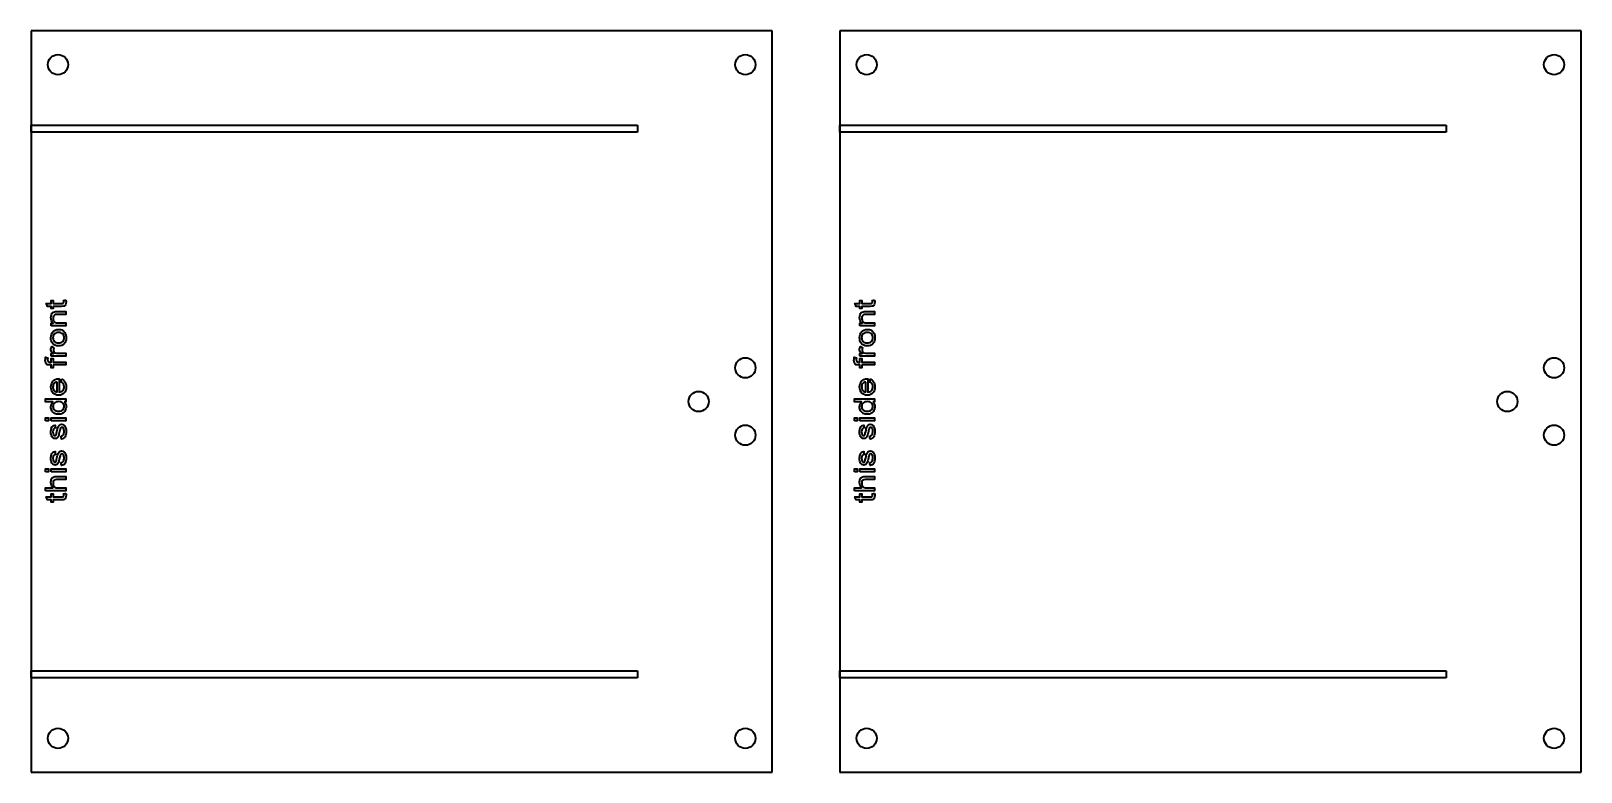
# Model space of a CAD drawing. Header units: millimetres. Extents: x -4 to 226, y -5 to 465.
# Drawn here: x -4.3 to 225.7, y 116.1 to 226.1 of the extents above; entities that cross this region are included whole.
import ezdxf

# ---------------------------------------------------------------- set-up
doc = ezdxf.new("R2010")
doc.units = ezdxf.units.MM
doc.layers.add('1', color=7, linetype='Continuous', true_color=0xffffff)
doc.layers.add('151', color=7, linetype='Continuous', true_color=0xffffff)

msp = doc.modelspace()

# ---------------------------------------------------------------- linework, layer by layer
at = {"layer": '1', "color": 163, "linetype": 'Continuous', "lineweight": 35}
for p, q in [((-4.29, 226.15), (-4.29, 116.15)), ((105.71, 226.15), (-4.29, 226.15)), ((105.71, 116.15), (105.71, 226.15)), ((115.71, 226.15), (115.71, 116.15)), ((225.71, 226.15), (115.71, 226.15)), ((225.71, 116.15), (225.71, 226.15)), ((-4.29, 211.15), (-4.29, 212.15)), ((-4.29, 212.15), (85.71, 212.15)), ((85.71, 212.15), (85.71, 211.15)), ((115.71, 211.15), (115.71, 212.15)), ((115.71, 212.15), (205.71, 212.15)), ((205.71, 212.15), (205.71, 211.15)), ((85.71, 211.15), (-4.29, 211.15)), ((205.71, 211.15), (115.71, 211.15)), ((-4.29, 130.15), (-4.29, 131.15)), ((-4.29, 131.15), (85.71, 131.15)), ((85.71, 131.15), (85.71, 130.15)), ((115.71, 130.15), (115.71, 131.15)), ((115.71, 131.15), (205.71, 131.15)), ((205.71, 131.15), (205.71, 130.15)), ((85.71, 130.15), (-4.29, 130.15)), ((205.71, 130.15), (115.71, 130.15)), ((-4.29, 116.15), (105.71, 116.15)), ((115.71, 116.15), (225.71, 116.15))]:
    msp.add_line(p, q, dxfattribs=at)
for centre in [(-0.29, 221.15), (101.71, 221.15), (119.71, 221.15), (221.71, 221.15), (101.71, 176.15), (221.71, 176.15), (94.78, 171.15), (214.78, 171.15), (101.71, 166.15), (221.71, 166.15), (-0.29, 121.15), (101.71, 121.15), (119.71, 121.15), (221.71, 121.15)]:
    msp.add_circle(centre, 1.5, dxfattribs=at)
for points, knots in [([(0.88, 186.22), (0.77, 186.2), (0.66, 186.18), (0.55, 186.16), (0.56, 186.08), (0.57, 186.01), (0.57, 185.9), (0.56, 185.85), (0.54, 185.81), (0.52, 185.78), (0.5, 185.75), (0.47, 185.74), (0.44, 185.72), (0.37, 185.71), (-0.16, 185.71), (-0.58, 185.71), (-1.01, 185.71), (-1.01, 185.86), (-1.01, 186.01), (-1.01, 186.16), (-1.1, 186.16), (-1.2, 186.16), (-1.29, 186.16), (-1.29, 186.01), (-1.29, 185.86), (-1.29, 185.71), (-1.55, 185.71), (-1.8, 185.71), (-2.05, 185.71), (-1.98, 185.56), (-1.9, 185.42), (-1.83, 185.27), (-1.65, 185.27), (-1.47, 185.27), (-1.29, 185.27), (-1.29, 185.16), (-1.29, 185.05), (-1.29, 184.94), (-1.2, 184.94), (-1.1, 184.94), (-1.01, 184.94), (-1.01, 185.05), (-1.01, 185.16), (-1.01, 185.27), (-0.59, 185.27), (-0.17, 185.27), (0.47, 185.27), (0.61, 185.29), (0.75, 185.36), (0.8, 185.42), (0.89, 185.6), (0.91, 185.73), (0.91, 185.99), (0.9, 186.1), (0.88, 186.22)], [0, 0, 0, 0, 0.03632, 0.03632, 0.03632, 0.057771, 0.057771, 0.086505, 0.086505, 0.086505, 0.100021, 0.100021, 0.100021, 0.12599, 0.12599, 0.230626, 0.230626, 0.230626, 0.276172, 0.276172, 0.276172, 0.305342, 0.305342, 0.305342, 0.350887, 0.350887, 0.350887, 0.428165, 0.428165, 0.428165, 0.47854, 0.47854, 0.47854, 0.533325, 0.533325, 0.533325, 0.566553, 0.566553, 0.566553, 0.595722, 0.595722, 0.595722, 0.628949, 0.628949, 0.628949, 0.756171, 0.756171, 0.823648, 0.823648, 0.891018, 0.891018, 0.958502, 0.958502, 1, 1, 1, 1]), ([(-1.29, 182.37), (-0.57, 182.37), (0.16, 182.37), (0.88, 182.37), (0.88, 182.52), (0.88, 182.67), (0.88, 182.82), (0.49, 182.82), (0.09, 182.82), (-0.58, 182.82), (-0.77, 182.88), (-0.97, 183.16), (-1.02, 183.32), (-1.02, 183.63), (-1, 183.74), (-0.91, 183.91), (-0.85, 183.97), (-0.7, 184.04), (-0.59, 184.06), (0, 184.06), (0.44, 184.06), (0.88, 184.06), (0.88, 184.21), (0.88, 184.36), (0.88, 184.51), (0.44, 184.51), (-0.01, 184.51), (-0.63, 184.51), (-0.74, 184.5), (-0.81, 184.48), (-0.92, 184.45), (-1.01, 184.41), (-1.16, 184.28), (-1.22, 184.18), (-1.32, 183.91), (-1.34, 183.77), (-1.34, 183.24), (-1.22, 182.96), (-0.98, 182.77), (-1.09, 182.77), (-1.19, 182.77), (-1.29, 182.77), (-1.29, 182.64), (-1.29, 182.5), (-1.29, 182.37)], [0, 0, 0, 0, 0.153472, 0.153472, 0.153472, 0.184913, 0.184913, 0.184913, 0.268721, 0.268721, 0.327736, 0.327736, 0.386804, 0.386804, 0.423775, 0.423775, 0.460967, 0.460967, 0.498228, 0.498228, 0.607659, 0.607659, 0.607659, 0.645233, 0.645233, 0.645233, 0.758018, 0.758018, 0.801151, 0.801151, 0.801151, 0.827581, 0.827581, 0.854011, 0.854011, 0.880441, 0.880441, 0.941363, 0.941363, 0.941363, 0.966887, 0.966887, 0.966887, 1, 1, 1, 1]), ([(120.88, 186.22), (120.77, 186.2), (120.66, 186.18), (120.55, 186.16), (120.56, 186.08), (120.57, 186.01), (120.57, 185.9), (120.56, 185.85), (120.54, 185.81), (120.52, 185.78), (120.5, 185.75), (120.47, 185.74), (120.44, 185.72), (120.37, 185.71), (119.84, 185.71), (119.42, 185.71), (118.99, 185.71), (118.99, 185.86), (118.99, 186.01), (118.99, 186.16), (118.9, 186.16), (118.8, 186.16), (118.71, 186.16), (118.71, 186.01), (118.71, 185.86), (118.71, 185.71), (118.45, 185.71), (118.2, 185.71), (117.95, 185.71), (118.02, 185.56), (118.1, 185.42), (118.17, 185.27), (118.35, 185.27), (118.53, 185.27), (118.71, 185.27), (118.71, 185.16), (118.71, 185.05), (118.71, 184.94), (118.8, 184.94), (118.9, 184.94), (118.99, 184.94), (118.99, 185.05), (118.99, 185.16), (118.99, 185.27), (119.41, 185.27), (119.83, 185.27), (120.47, 185.27), (120.61, 185.29), (120.75, 185.36), (120.8, 185.42), (120.89, 185.6), (120.91, 185.73), (120.91, 185.99), (120.9, 186.1), (120.88, 186.22)], [0, 0, 0, 0, 0.03632, 0.03632, 0.03632, 0.057771, 0.057771, 0.086505, 0.086505, 0.086505, 0.100021, 0.100021, 0.100021, 0.12599, 0.12599, 0.230626, 0.230626, 0.230626, 0.276172, 0.276172, 0.276172, 0.305342, 0.305342, 0.305342, 0.350887, 0.350887, 0.350887, 0.428165, 0.428165, 0.428165, 0.47854, 0.47854, 0.47854, 0.533325, 0.533325, 0.533325, 0.566553, 0.566553, 0.566553, 0.595722, 0.595722, 0.595722, 0.628949, 0.628949, 0.628949, 0.756171, 0.756171, 0.823648, 0.823648, 0.891018, 0.891018, 0.958502, 0.958502, 1, 1, 1, 1]), ([(118.71, 182.37), (119.43, 182.37), (120.16, 182.37), (120.88, 182.37), (120.88, 182.52), (120.88, 182.67), (120.88, 182.82), (120.49, 182.82), (120.09, 182.82), (119.42, 182.82), (119.23, 182.88), (119.03, 183.16), (118.98, 183.32), (118.98, 183.63), (119, 183.74), (119.09, 183.91), (119.15, 183.97), (119.3, 184.04), (119.41, 184.06), (120, 184.06), (120.44, 184.06), (120.88, 184.06), (120.88, 184.21), (120.88, 184.36), (120.88, 184.51), (120.44, 184.51), (119.99, 184.51), (119.37, 184.51), (119.26, 184.5), (119.19, 184.48), (119.08, 184.45), (118.99, 184.41), (118.84, 184.28), (118.78, 184.18), (118.68, 183.91), (118.66, 183.77), (118.66, 183.24), (118.78, 182.96), (119.02, 182.77), (118.91, 182.77), (118.81, 182.77), (118.71, 182.77), (118.71, 182.64), (118.71, 182.5), (118.71, 182.37)], [0, 0, 0, 0, 0.153472, 0.153472, 0.153472, 0.184913, 0.184913, 0.184913, 0.268721, 0.268721, 0.327736, 0.327736, 0.386804, 0.386804, 0.423775, 0.423775, 0.460967, 0.460967, 0.498228, 0.498228, 0.607659, 0.607659, 0.607659, 0.645233, 0.645233, 0.645233, 0.758018, 0.758018, 0.801151, 0.801151, 0.801151, 0.827581, 0.827581, 0.854011, 0.854011, 0.880441, 0.880441, 0.941363, 0.941363, 0.941363, 0.966887, 0.966887, 0.966887, 1, 1, 1, 1]), ([(-1.1, 179.79), (-0.91, 179.52), (-0.61, 179.39), (0.16, 179.39), (0.44, 179.5), (0.83, 179.95), (0.93, 180.25), (0.93, 180.85), (0.89, 181.06), (0.71, 181.45), (0.58, 181.6), (0.26, 181.8), (0.04, 181.85), (-0.58, 181.85), (-0.85, 181.73), (-1.24, 181.28), (-1.34, 180.98), (-1.34, 180.29), (-1.26, 180.02), (-1.1, 179.79)], [0, 0, 0, 0, 0.152528, 0.152528, 0.291533, 0.291533, 0.430655, 0.430655, 0.517321, 0.517321, 0.603922, 0.603922, 0.69041, 0.69041, 0.797185, 0.797185, 0.903872, 0.903872, 1, 1, 1, 1]), ([(118.9, 179.79), (119.09, 179.52), (119.39, 179.39), (120.16, 179.39), (120.44, 179.5), (120.83, 179.95), (120.93, 180.25), (120.93, 180.85), (120.89, 181.06), (120.71, 181.45), (120.58, 181.6), (120.26, 181.8), (120.04, 181.85), (119.42, 181.85), (119.15, 181.73), (118.76, 181.28), (118.66, 180.98), (118.66, 180.29), (118.74, 180.02), (118.9, 179.79)], [0, 0, 0, 0, 0.152528, 0.152528, 0.291533, 0.291533, 0.430655, 0.430655, 0.517321, 0.517321, 0.603922, 0.603922, 0.69041, 0.69041, 0.797185, 0.797185, 0.903872, 0.903872, 1, 1, 1, 1]), ([(0.42, 180.07), (0.28, 179.92), (0.07, 179.84), (-0.48, 179.84), (-0.69, 179.92), (-0.97, 180.21), (-1.04, 180.4), (-1.04, 180.84), (-0.97, 181.02), (-0.69, 181.32), (-0.49, 181.39), (0.07, 181.39), (0.28, 181.32), (0.56, 181.02), (0.63, 180.84), (0.63, 180.4), (0.56, 180.21), (0.42, 180.07)], [0, 0, 0, 0, 0.123025, 0.123025, 0.24605, 0.24605, 0.369282, 0.369282, 0.490717, 0.490717, 0.612355, 0.612355, 0.741464, 0.741464, 0.870191, 0.870191, 1, 1, 1, 1]), ([(120.42, 180.07), (120.28, 179.92), (120.07, 179.84), (119.52, 179.84), (119.31, 179.92), (119.03, 180.21), (118.96, 180.4), (118.96, 180.84), (119.03, 181.02), (119.31, 181.32), (119.51, 181.39), (120.07, 181.39), (120.28, 181.32), (120.56, 181.02), (120.63, 180.84), (120.63, 180.4), (120.56, 180.21), (120.42, 180.07)], [0, 0, 0, 0, 0.123025, 0.123025, 0.24605, 0.24605, 0.369282, 0.369282, 0.490717, 0.490717, 0.612355, 0.612355, 0.741464, 0.741464, 0.870191, 0.870191, 1, 1, 1, 1]), ([(-1.01, 176.57), (-0.38, 176.57), (0.25, 176.57), (0.88, 176.57), (0.88, 176.71), (0.88, 176.86), (0.88, 177.01), (0.25, 177.01), (-0.38, 177.01), (-1.01, 177.01), (-1.01, 177.18), (-1.01, 177.35), (-1.01, 177.52), (-1.1, 177.52), (-1.2, 177.52), (-1.29, 177.52), (-1.29, 177.35), (-1.29, 177.18), (-1.29, 177.01), (-1.36, 177.01), (-1.43, 177.01), (-1.62, 177.01), (-1.71, 177.04), (-1.81, 177.15), (-1.83, 177.24), (-1.83, 177.46), (-1.83, 177.55), (-1.81, 177.64), (-1.92, 177.66), (-2.03, 177.69), (-2.13, 177.71), (-2.16, 177.56), (-2.17, 177.42), (-2.17, 177.1), (-2.14, 176.95), (-2.02, 176.73), (-1.94, 176.66), (-1.78, 176.58), (-1.67, 176.57), (-1.45, 176.57), (-1.37, 176.57), (-1.29, 176.57), (-1.29, 176.43), (-1.29, 176.3), (-1.29, 176.17), (-1.2, 176.17), (-1.1, 176.17), (-1.01, 176.17), (-1.01, 176.3), (-1.01, 176.43), (-1.01, 176.57)], [0, 0, 0, 0, 0.174879, 0.174879, 0.174879, 0.215932, 0.215932, 0.215932, 0.390811, 0.390811, 0.390811, 0.43827, 0.43827, 0.43827, 0.464838, 0.464838, 0.464838, 0.512297, 0.512297, 0.512297, 0.530898, 0.530898, 0.567282, 0.567282, 0.603965, 0.603965, 0.626404, 0.626404, 0.626404, 0.657625, 0.657625, 0.657625, 0.697373, 0.697373, 0.758829, 0.758829, 0.820285, 0.820285, 0.865905, 0.865905, 0.890036, 0.890036, 0.890036, 0.930334, 0.930334, 0.930334, 0.959703, 0.959703, 0.959703, 1, 1, 1, 1]), ([(-1.29, 177.86), (-0.57, 177.86), (0.16, 177.86), (0.88, 177.86), (0.88, 178.01), (0.88, 178.16), (0.88, 178.31), (0.5, 178.31), (0.12, 178.31), (-0.41, 178.31), (-0.56, 178.33), (-0.69, 178.38), (-0.77, 178.41), (-0.84, 178.47), (-0.94, 178.62), (-0.96, 178.71), (-0.96, 178.92), (-0.93, 179.03), (-0.88, 179.14), (-0.99, 179.19), (-1.11, 179.24), (-1.22, 179.29), (-1.3, 179.13), (-1.34, 178.98), (-1.34, 178.73), (-1.32, 178.63), (-1.22, 178.46), (-1.12, 178.36), (-0.96, 178.26), (-1.07, 178.26), (-1.18, 178.26), (-1.29, 178.26), (-1.29, 178.13), (-1.29, 178), (-1.29, 177.86)], [0, 0, 0, 0, 0.298281, 0.298281, 0.298281, 0.359388, 0.359388, 0.359388, 0.515532, 0.515532, 0.579675, 0.579675, 0.579675, 0.61644, 0.61644, 0.653123, 0.653123, 0.694173, 0.694173, 0.694173, 0.74543, 0.74543, 0.74543, 0.810716, 0.810716, 0.855852, 0.855852, 0.900989, 0.900989, 0.900989, 0.945675, 0.945675, 0.945675, 1, 1, 1, 1]), ([(118.99, 176.57), (119.62, 176.57), (120.25, 176.57), (120.88, 176.57), (120.88, 176.71), (120.88, 176.86), (120.88, 177.01), (120.25, 177.01), (119.62, 177.01), (118.99, 177.01), (118.99, 177.18), (118.99, 177.35), (118.99, 177.52), (118.9, 177.52), (118.8, 177.52), (118.71, 177.52), (118.71, 177.35), (118.71, 177.18), (118.71, 177.01), (118.64, 177.01), (118.57, 177.01), (118.38, 177.01), (118.29, 177.04), (118.19, 177.15), (118.17, 177.24), (118.17, 177.46), (118.17, 177.55), (118.19, 177.64), (118.08, 177.66), (117.97, 177.69), (117.87, 177.71), (117.84, 177.56), (117.83, 177.42), (117.83, 177.1), (117.86, 176.95), (117.98, 176.73), (118.06, 176.66), (118.22, 176.58), (118.33, 176.57), (118.55, 176.57), (118.63, 176.57), (118.71, 176.57), (118.71, 176.43), (118.71, 176.3), (118.71, 176.17), (118.8, 176.17), (118.9, 176.17), (118.99, 176.17), (118.99, 176.3), (118.99, 176.43), (118.99, 176.57)], [0, 0, 0, 0, 0.174879, 0.174879, 0.174879, 0.215932, 0.215932, 0.215932, 0.390811, 0.390811, 0.390811, 0.43827, 0.43827, 0.43827, 0.464838, 0.464838, 0.464838, 0.512297, 0.512297, 0.512297, 0.530898, 0.530898, 0.567282, 0.567282, 0.603965, 0.603965, 0.626404, 0.626404, 0.626404, 0.657625, 0.657625, 0.657625, 0.697373, 0.697373, 0.758829, 0.758829, 0.820285, 0.820285, 0.865905, 0.865905, 0.890036, 0.890036, 0.890036, 0.930334, 0.930334, 0.930334, 0.959703, 0.959703, 0.959703, 1, 1, 1, 1]), ([(118.71, 177.86), (119.43, 177.86), (120.16, 177.86), (120.88, 177.86), (120.88, 178.01), (120.88, 178.16), (120.88, 178.31), (120.5, 178.31), (120.12, 178.31), (119.59, 178.31), (119.44, 178.33), (119.31, 178.38), (119.23, 178.41), (119.16, 178.47), (119.06, 178.62), (119.04, 178.71), (119.04, 178.92), (119.07, 179.03), (119.12, 179.14), (119.01, 179.19), (118.89, 179.24), (118.78, 179.29), (118.7, 179.13), (118.66, 178.98), (118.66, 178.73), (118.68, 178.63), (118.78, 178.46), (118.88, 178.36), (119.04, 178.26), (118.93, 178.26), (118.82, 178.26), (118.71, 178.26), (118.71, 178.13), (118.71, 178), (118.71, 177.86)], [0, 0, 0, 0, 0.298281, 0.298281, 0.298281, 0.359388, 0.359388, 0.359388, 0.515532, 0.515532, 0.579675, 0.579675, 0.579675, 0.61644, 0.61644, 0.653123, 0.653123, 0.694173, 0.694173, 0.694173, 0.74543, 0.74543, 0.74543, 0.810716, 0.810716, 0.855852, 0.855852, 0.900989, 0.900989, 0.900989, 0.945675, 0.945675, 0.945675, 1, 1, 1, 1]), ([(0.23, 174.49), (0.21, 174.34), (0.2, 174.19), (0.18, 174.03), (0.34, 173.97), (0.45, 173.87), (0.59, 173.64), (0.63, 173.5), (0.63, 173.12), (0.56, 172.94), (0.31, 172.64), (0.13, 172.56), (-0.11, 172.55), (-0.11, 173.2), (-0.11, 173.85), (-0.11, 174.5), (-0.15, 174.51), (-0.19, 174.51), (-0.57, 174.51), (-0.85, 174.4), (-1.24, 173.95), (-1.34, 173.66), (-1.34, 172.95), (-1.24, 172.65), (-0.84, 172.2), (-0.55, 172.09), (0.17, 172.09), (0.44, 172.2), (0.83, 172.65), (0.93, 172.95), (0.93, 173.64), (0.87, 173.89), (0.62, 174.29), (0.45, 174.42), (0.23, 174.49)], [0, 0, 0, 0, 0.027512, 0.027512, 0.027512, 0.053882, 0.053882, 0.080215, 0.080215, 0.115599, 0.115599, 0.150965, 0.150965, 0.150965, 0.266706, 0.266706, 0.266706, 0.272512, 0.272512, 0.367755, 0.367755, 0.462916, 0.462916, 0.56109, 0.56109, 0.659346, 0.659346, 0.754303, 0.754303, 0.84926, 0.84926, 0.92463, 0.92463, 1, 1, 1, 1]), ([(-0.41, 174.04), (-0.41, 173.55), (-0.41, 173.06), (-0.41, 172.57), (-0.6, 172.59), (-0.76, 172.66), (-0.98, 172.94), (-1.04, 173.11), (-1.04, 173.54), (-0.97, 173.73), (-0.83, 173.87), (-0.73, 173.96), (-0.6, 174.02), (-0.41, 174.04)], [0, 0, 0, 0, 0.413869, 0.413869, 0.413869, 0.561994, 0.561994, 0.710416, 0.710416, 0.87432, 0.87432, 0.87432, 1, 1, 1, 1]), ([(120.23, 174.49), (120.21, 174.34), (120.2, 174.19), (120.18, 174.03), (120.34, 173.97), (120.45, 173.87), (120.59, 173.64), (120.63, 173.5), (120.63, 173.12), (120.56, 172.94), (120.31, 172.64), (120.13, 172.56), (119.89, 172.55), (119.89, 173.2), (119.89, 173.85), (119.89, 174.5), (119.85, 174.51), (119.81, 174.51), (119.43, 174.51), (119.15, 174.4), (118.76, 173.95), (118.66, 173.66), (118.66, 172.95), (118.76, 172.65), (119.16, 172.2), (119.45, 172.09), (120.17, 172.09), (120.44, 172.2), (120.83, 172.65), (120.93, 172.95), (120.93, 173.64), (120.87, 173.89), (120.62, 174.29), (120.45, 174.42), (120.23, 174.49)], [0, 0, 0, 0, 0.027512, 0.027512, 0.027512, 0.053882, 0.053882, 0.080215, 0.080215, 0.115599, 0.115599, 0.150965, 0.150965, 0.150965, 0.266706, 0.266706, 0.266706, 0.272512, 0.272512, 0.367755, 0.367755, 0.462916, 0.462916, 0.56109, 0.56109, 0.659346, 0.659346, 0.754303, 0.754303, 0.84926, 0.84926, 0.92463, 0.92463, 1, 1, 1, 1]), ([(119.59, 174.04), (119.59, 173.55), (119.59, 173.06), (119.59, 172.57), (119.4, 172.59), (119.24, 172.66), (119.02, 172.94), (118.96, 173.11), (118.96, 173.54), (119.03, 173.73), (119.17, 173.87), (119.27, 173.96), (119.4, 174.02), (119.59, 174.04)], [0, 0, 0, 0, 0.413869, 0.413869, 0.413869, 0.561994, 0.561994, 0.710416, 0.710416, 0.87432, 0.87432, 0.87432, 1, 1, 1, 1]), ([(0.61, 171.12), (0.7, 171.12), (0.79, 171.12), (0.88, 171.12), (0.88, 171.26), (0.88, 171.4), (0.88, 171.53), (-0.12, 171.53), (-1.12, 171.53), (-2.12, 171.53), (-2.12, 171.39), (-2.12, 171.24), (-2.12, 171.09), (-1.76, 171.09), (-1.4, 171.09), (-1.04, 171.09), (-1.13, 171.01), (-1.2, 170.91), (-1.31, 170.67), (-1.34, 170.52), (-1.34, 170.15), (-1.29, 169.96), (-1.11, 169.61), (-0.97, 169.48), (-0.62, 169.3), (-0.42, 169.26), (0.02, 169.26), (0.22, 169.3), (0.56, 169.5), (0.69, 169.63), (0.88, 169.98), (0.93, 170.18), (0.93, 170.71), (0.82, 170.95), (0.61, 171.12)], [0, 0, 0, 0, 0.0278, 0.0278, 0.0278, 0.069672, 0.069672, 0.069672, 0.373681, 0.373681, 0.373681, 0.418561, 0.418561, 0.418561, 0.52766, 0.52766, 0.52766, 0.565577, 0.565577, 0.603494, 0.603494, 0.65531, 0.65531, 0.707127, 0.707127, 0.758798, 0.758798, 0.811842, 0.811842, 0.864886, 0.864886, 0.918038, 0.918038, 1, 1, 1, 1]), ([(0.42, 169.93), (0.28, 169.78), (0.08, 169.71), (-0.49, 169.71), (-0.7, 169.78), (-0.97, 170.05), (-1.04, 170.21), (-1.04, 170.61), (-0.97, 170.78), (-0.69, 171.06), (-0.47, 171.13), (0.1, 171.13), (0.3, 171.06), (0.56, 170.79), (0.63, 170.62), (0.63, 170.24), (0.56, 170.07), (0.42, 169.93)], [0, 0, 0, 0, 0.124289, 0.124289, 0.252686, 0.252686, 0.381121, 0.381121, 0.512564, 0.512564, 0.643606, 0.643606, 0.762642, 0.762642, 0.881889, 0.881889, 1, 1, 1, 1]), ([(120.61, 171.12), (120.7, 171.12), (120.79, 171.12), (120.88, 171.12), (120.88, 171.26), (120.88, 171.4), (120.88, 171.53), (119.88, 171.53), (118.88, 171.53), (117.88, 171.53), (117.88, 171.39), (117.88, 171.24), (117.88, 171.09), (118.24, 171.09), (118.6, 171.09), (118.96, 171.09), (118.87, 171.01), (118.8, 170.91), (118.69, 170.67), (118.66, 170.52), (118.66, 170.15), (118.71, 169.96), (118.89, 169.61), (119.03, 169.48), (119.38, 169.3), (119.58, 169.26), (120.02, 169.26), (120.22, 169.3), (120.56, 169.5), (120.69, 169.63), (120.88, 169.98), (120.93, 170.18), (120.93, 170.71), (120.82, 170.95), (120.61, 171.12)], [0, 0, 0, 0, 0.0278, 0.0278, 0.0278, 0.069672, 0.069672, 0.069672, 0.373681, 0.373681, 0.373681, 0.418561, 0.418561, 0.418561, 0.52766, 0.52766, 0.52766, 0.565577, 0.565577, 0.603494, 0.603494, 0.65531, 0.65531, 0.707127, 0.707127, 0.758798, 0.758798, 0.811842, 0.811842, 0.864886, 0.864886, 0.918038, 0.918038, 1, 1, 1, 1]), ([(120.42, 169.93), (120.28, 169.78), (120.08, 169.71), (119.51, 169.71), (119.3, 169.78), (119.03, 170.05), (118.96, 170.21), (118.96, 170.61), (119.03, 170.78), (119.31, 171.06), (119.53, 171.13), (120.1, 171.13), (120.3, 171.06), (120.56, 170.79), (120.63, 170.62), (120.63, 170.24), (120.56, 170.07), (120.42, 169.93)], [0, 0, 0, 0, 0.124289, 0.124289, 0.252686, 0.252686, 0.381121, 0.381121, 0.512564, 0.512564, 0.643606, 0.643606, 0.762642, 0.762642, 0.881889, 0.881889, 1, 1, 1, 1]), ([(-2.12, 168.29), (-1.98, 168.29), (-1.84, 168.29), (-1.7, 168.29), (-1.7, 168.44), (-1.7, 168.59), (-1.7, 168.74), (-1.84, 168.74), (-1.98, 168.74), (-2.12, 168.74), (-2.12, 168.59), (-2.12, 168.44), (-2.12, 168.29)], [0, 0, 0, 0, 0.24378, 0.24378, 0.24378, 0.5, 0.5, 0.5, 0.74378, 0.74378, 0.74378, 1, 1, 1, 1]), ([(-1.29, 168.29), (-0.57, 168.29), (0.16, 168.29), (0.88, 168.29), (0.88, 168.44), (0.88, 168.59), (0.88, 168.74), (0.16, 168.74), (-0.57, 168.74), (-1.29, 168.74), (-1.29, 168.59), (-1.29, 168.44), (-1.29, 168.29)], [0, 0, 0, 0, 0.414985, 0.414985, 0.414985, 0.5, 0.5, 0.5, 0.914985, 0.914985, 0.914985, 1, 1, 1, 1]), ([(117.88, 168.29), (118.02, 168.29), (118.16, 168.29), (118.3, 168.29), (118.3, 168.44), (118.3, 168.59), (118.3, 168.74), (118.16, 168.74), (118.02, 168.74), (117.88, 168.74), (117.88, 168.59), (117.88, 168.44), (117.88, 168.29)], [0, 0, 0, 0, 0.24378, 0.24378, 0.24378, 0.5, 0.5, 0.5, 0.74378, 0.74378, 0.74378, 1, 1, 1, 1]), ([(118.71, 168.29), (119.43, 168.29), (120.16, 168.29), (120.88, 168.29), (120.88, 168.44), (120.88, 168.59), (120.88, 168.74), (120.16, 168.74), (119.43, 168.74), (118.71, 168.74), (118.71, 168.59), (118.71, 168.44), (118.71, 168.29)], [0, 0, 0, 0, 0.414985, 0.414985, 0.414985, 0.5, 0.5, 0.5, 0.914985, 0.914985, 0.914985, 1, 1, 1, 1]), ([(0.18, 166.02), (0.19, 165.87), (0.21, 165.73), (0.23, 165.58), (0.46, 165.63), (0.64, 165.74), (0.87, 166.1), (0.93, 166.36), (0.93, 166.91), (0.9, 167.09), (0.78, 167.42), (0.7, 167.55), (0.48, 167.72), (0.37, 167.76), (0.12, 167.76), (0.01, 167.73), (-0.16, 167.58), (-0.22, 167.49), (-0.31, 167.24), (-0.37, 167.02), (-0.48, 166.49), (-0.52, 166.35), (-0.53, 166.31), (-0.56, 166.23), (-0.59, 166.18), (-0.67, 166.1), (-0.71, 166.09), (-0.83, 166.09), (-0.9, 166.13), (-1.01, 166.3), (-1.04, 166.45), (-1.04, 166.83), (-1.01, 166.96), (-0.88, 167.15), (-0.79, 167.21), (-0.68, 167.23), (-0.7, 167.37), (-0.72, 167.52), (-0.73, 167.66), (-0.87, 167.63), (-0.98, 167.58), (-1.15, 167.44), (-1.22, 167.32), (-1.32, 167.01), (-1.34, 166.83), (-1.34, 166.48), (-1.33, 166.36), (-1.27, 166.12), (-1.23, 166.02), (-1.19, 165.95), (-1.14, 165.86), (-1.07, 165.79), (-0.9, 165.68), (-0.81, 165.65), (-0.61, 165.65), (-0.51, 165.69), (-0.34, 165.82), (-0.27, 165.91), (-0.17, 166.17), (-0.11, 166.39), (0.01, 166.96), (0.05, 167.11), (0.09, 167.17), (0.13, 167.26), (0.2, 167.3), (0.37, 167.3), (0.46, 167.26), (0.59, 167.06), (0.63, 166.91), (0.63, 166.5), (0.59, 166.34), (0.43, 166.11), (0.32, 166.05), (0.18, 166.02)], [0, 0, 0, 0, 0.044998, 0.044998, 0.044998, 0.110028, 0.110028, 0.175121, 0.175121, 0.214478, 0.214478, 0.253835, 0.253835, 0.293274, 0.293274, 0.333576, 0.333576, 0.373985, 0.373985, 0.414568, 0.414568, 0.442584, 0.442584, 0.442584, 0.459926, 0.459926, 0.476896, 0.476896, 0.503719, 0.503719, 0.530442, 0.530442, 0.553044, 0.553044, 0.575681, 0.575681, 0.575681, 0.612471, 0.612471, 0.612471, 0.643882, 0.643882, 0.675292, 0.675292, 0.706703, 0.706703, 0.727526, 0.727526, 0.748334, 0.748334, 0.748334, 0.772679, 0.772679, 0.796963, 0.796963, 0.823655, 0.823655, 0.85028, 0.85028, 0.876877, 0.876877, 0.896635, 0.896635, 0.896635, 0.915632, 0.915632, 0.936819, 0.936819, 0.957976, 0.957976, 0.978942, 0.978942, 1, 1, 1, 1]), ([(120.18, 166.02), (120.19, 165.87), (120.21, 165.73), (120.23, 165.58), (120.46, 165.63), (120.64, 165.74), (120.87, 166.1), (120.93, 166.36), (120.93, 166.91), (120.9, 167.09), (120.78, 167.42), (120.7, 167.55), (120.48, 167.72), (120.37, 167.76), (120.12, 167.76), (120.01, 167.73), (119.84, 167.58), (119.78, 167.49), (119.69, 167.24), (119.63, 167.02), (119.52, 166.49), (119.48, 166.35), (119.47, 166.31), (119.44, 166.23), (119.41, 166.18), (119.33, 166.1), (119.29, 166.09), (119.17, 166.09), (119.1, 166.13), (118.99, 166.3), (118.96, 166.45), (118.96, 166.83), (118.99, 166.96), (119.12, 167.15), (119.21, 167.21), (119.32, 167.23), (119.3, 167.37), (119.28, 167.52), (119.27, 167.66), (119.13, 167.63), (119.02, 167.58), (118.85, 167.44), (118.78, 167.32), (118.68, 167.01), (118.66, 166.83), (118.66, 166.48), (118.67, 166.36), (118.73, 166.12), (118.77, 166.02), (118.81, 165.95), (118.86, 165.86), (118.93, 165.79), (119.1, 165.68), (119.19, 165.65), (119.39, 165.65), (119.49, 165.69), (119.66, 165.82), (119.73, 165.91), (119.83, 166.17), (119.89, 166.39), (120.01, 166.96), (120.05, 167.11), (120.09, 167.17), (120.13, 167.26), (120.2, 167.3), (120.37, 167.3), (120.46, 167.26), (120.59, 167.06), (120.63, 166.91), (120.63, 166.5), (120.59, 166.34), (120.43, 166.11), (120.32, 166.05), (120.18, 166.02)], [0, 0, 0, 0, 0.044998, 0.044998, 0.044998, 0.110028, 0.110028, 0.175121, 0.175121, 0.214478, 0.214478, 0.253835, 0.253835, 0.293274, 0.293274, 0.333576, 0.333576, 0.373985, 0.373985, 0.414568, 0.414568, 0.442584, 0.442584, 0.442584, 0.459926, 0.459926, 0.476896, 0.476896, 0.503719, 0.503719, 0.530442, 0.530442, 0.553044, 0.553044, 0.575681, 0.575681, 0.575681, 0.612471, 0.612471, 0.612471, 0.643882, 0.643882, 0.675292, 0.675292, 0.706703, 0.706703, 0.727526, 0.727526, 0.748334, 0.748334, 0.748334, 0.772679, 0.772679, 0.796963, 0.796963, 0.823655, 0.823655, 0.85028, 0.85028, 0.876877, 0.876877, 0.896635, 0.896635, 0.896635, 0.915632, 0.915632, 0.936819, 0.936819, 0.957976, 0.957976, 0.978942, 0.978942, 1, 1, 1, 1]), ([(0.18, 162.08), (0.19, 161.93), (0.21, 161.79), (0.23, 161.64), (0.46, 161.69), (0.64, 161.8), (0.87, 162.16), (0.93, 162.42), (0.93, 162.97), (0.9, 163.15), (0.78, 163.48), (0.7, 163.61), (0.48, 163.78), (0.37, 163.82), (0.12, 163.82), (0.01, 163.79), (-0.16, 163.64), (-0.22, 163.55), (-0.31, 163.3), (-0.37, 163.08), (-0.48, 162.55), (-0.52, 162.41), (-0.53, 162.37), (-0.56, 162.29), (-0.59, 162.24), (-0.67, 162.16), (-0.71, 162.14), (-0.83, 162.14), (-0.9, 162.19), (-1.01, 162.36), (-1.04, 162.51), (-1.04, 162.89), (-1.01, 163.02), (-0.88, 163.21), (-0.79, 163.27), (-0.68, 163.29), (-0.7, 163.43), (-0.72, 163.58), (-0.73, 163.72), (-0.87, 163.69), (-0.98, 163.64), (-1.15, 163.5), (-1.22, 163.38), (-1.32, 163.07), (-1.34, 162.89), (-1.34, 162.54), (-1.33, 162.42), (-1.27, 162.18), (-1.23, 162.08), (-1.19, 162.01), (-1.14, 161.92), (-1.07, 161.85), (-0.9, 161.74), (-0.81, 161.71), (-0.61, 161.71), (-0.51, 161.75), (-0.34, 161.88), (-0.27, 161.97), (-0.17, 162.22), (-0.11, 162.45), (0.01, 163.02), (0.05, 163.17), (0.09, 163.23), (0.13, 163.32), (0.2, 163.36), (0.37, 163.36), (0.46, 163.31), (0.59, 163.12), (0.63, 162.96), (0.63, 162.56), (0.59, 162.4), (0.43, 162.17), (0.32, 162.11), (0.18, 162.08)], [0, 0, 0, 0, 0.044998, 0.044998, 0.044998, 0.110028, 0.110028, 0.175121, 0.175121, 0.214478, 0.214478, 0.253835, 0.253835, 0.293274, 0.293274, 0.333576, 0.333576, 0.373985, 0.373985, 0.414568, 0.414568, 0.442584, 0.442584, 0.442584, 0.459926, 0.459926, 0.476896, 0.476896, 0.503719, 0.503719, 0.530442, 0.530442, 0.553044, 0.553044, 0.575681, 0.575681, 0.575681, 0.612471, 0.612471, 0.612471, 0.643882, 0.643882, 0.675292, 0.675292, 0.706703, 0.706703, 0.727526, 0.727526, 0.748334, 0.748334, 0.748334, 0.772679, 0.772679, 0.796963, 0.796963, 0.823655, 0.823655, 0.85028, 0.85028, 0.876877, 0.876877, 0.896635, 0.896635, 0.896635, 0.915632, 0.915632, 0.936819, 0.936819, 0.957976, 0.957976, 0.978942, 0.978942, 1, 1, 1, 1]), ([(120.18, 162.08), (120.19, 161.93), (120.21, 161.79), (120.23, 161.64), (120.46, 161.69), (120.64, 161.8), (120.87, 162.16), (120.93, 162.42), (120.93, 162.97), (120.9, 163.15), (120.78, 163.48), (120.7, 163.61), (120.48, 163.78), (120.37, 163.82), (120.12, 163.82), (120.01, 163.79), (119.84, 163.64), (119.78, 163.55), (119.69, 163.3), (119.63, 163.08), (119.52, 162.55), (119.48, 162.41), (119.47, 162.37), (119.44, 162.29), (119.41, 162.24), (119.33, 162.16), (119.29, 162.14), (119.17, 162.14), (119.1, 162.19), (118.99, 162.36), (118.96, 162.51), (118.96, 162.89), (118.99, 163.02), (119.12, 163.21), (119.21, 163.27), (119.32, 163.29), (119.3, 163.43), (119.28, 163.58), (119.27, 163.72), (119.13, 163.69), (119.02, 163.64), (118.85, 163.5), (118.78, 163.38), (118.68, 163.07), (118.66, 162.89), (118.66, 162.54), (118.67, 162.42), (118.73, 162.18), (118.77, 162.08), (118.81, 162.01), (118.86, 161.92), (118.93, 161.85), (119.1, 161.74), (119.19, 161.71), (119.39, 161.71), (119.49, 161.75), (119.66, 161.88), (119.73, 161.97), (119.83, 162.22), (119.89, 162.45), (120.01, 163.02), (120.05, 163.17), (120.09, 163.23), (120.13, 163.32), (120.2, 163.36), (120.37, 163.36), (120.46, 163.31), (120.59, 163.12), (120.63, 162.96), (120.63, 162.56), (120.59, 162.4), (120.43, 162.17), (120.32, 162.11), (120.18, 162.08)], [0, 0, 0, 0, 0.044998, 0.044998, 0.044998, 0.110028, 0.110028, 0.175121, 0.175121, 0.214478, 0.214478, 0.253835, 0.253835, 0.293274, 0.293274, 0.333576, 0.333576, 0.373985, 0.373985, 0.414568, 0.414568, 0.442584, 0.442584, 0.442584, 0.459926, 0.459926, 0.476896, 0.476896, 0.503719, 0.503719, 0.530442, 0.530442, 0.553044, 0.553044, 0.575681, 0.575681, 0.575681, 0.612471, 0.612471, 0.612471, 0.643882, 0.643882, 0.675292, 0.675292, 0.706703, 0.706703, 0.727526, 0.727526, 0.748334, 0.748334, 0.748334, 0.772679, 0.772679, 0.796963, 0.796963, 0.823655, 0.823655, 0.85028, 0.85028, 0.876877, 0.876877, 0.896635, 0.896635, 0.896635, 0.915632, 0.915632, 0.936819, 0.936819, 0.957976, 0.957976, 0.978942, 0.978942, 1, 1, 1, 1]), ([(-2.12, 160.69), (-1.98, 160.69), (-1.84, 160.69), (-1.7, 160.69), (-1.7, 160.84), (-1.7, 160.99), (-1.7, 161.14), (-1.84, 161.14), (-1.98, 161.14), (-2.12, 161.14), (-2.12, 160.99), (-2.12, 160.84), (-2.12, 160.69)], [0, 0, 0, 0, 0.24378, 0.24378, 0.24378, 0.5, 0.5, 0.5, 0.74378, 0.74378, 0.74378, 1, 1, 1, 1]), ([(-1.29, 160.69), (-0.57, 160.69), (0.16, 160.69), (0.88, 160.69), (0.88, 160.84), (0.88, 160.99), (0.88, 161.14), (0.16, 161.14), (-0.57, 161.14), (-1.29, 161.14), (-1.29, 160.99), (-1.29, 160.84), (-1.29, 160.69)], [0, 0, 0, 0, 0.414985, 0.414985, 0.414985, 0.5, 0.5, 0.5, 0.914985, 0.914985, 0.914985, 1, 1, 1, 1]), ([(117.88, 160.69), (118.02, 160.69), (118.16, 160.69), (118.3, 160.69), (118.3, 160.84), (118.3, 160.99), (118.3, 161.14), (118.16, 161.14), (118.02, 161.14), (117.88, 161.14), (117.88, 160.99), (117.88, 160.84), (117.88, 160.69)], [0, 0, 0, 0, 0.24378, 0.24378, 0.24378, 0.5, 0.5, 0.5, 0.74378, 0.74378, 0.74378, 1, 1, 1, 1]), ([(118.71, 160.69), (119.43, 160.69), (120.16, 160.69), (120.88, 160.69), (120.88, 160.84), (120.88, 160.99), (120.88, 161.14), (120.16, 161.14), (119.43, 161.14), (118.71, 161.14), (118.71, 160.99), (118.71, 160.84), (118.71, 160.69)], [0, 0, 0, 0, 0.414985, 0.414985, 0.414985, 0.5, 0.5, 0.5, 0.914985, 0.914985, 0.914985, 1, 1, 1, 1]), ([(-2.12, 157.88), (-1.12, 157.88), (-0.12, 157.88), (0.88, 157.88), (0.88, 158.02), (0.88, 158.17), (0.88, 158.32), (0.48, 158.32), (0.09, 158.32), (-0.48, 158.32), (-0.61, 158.35), (-0.81, 158.44), (-0.88, 158.53), (-1, 158.76), (-1.02, 158.88), (-1.02, 159.19), (-0.98, 159.33), (-0.81, 159.52), (-0.68, 159.57), (-0.04, 159.57), (0.42, 159.57), (0.88, 159.57), (0.88, 159.72), (0.88, 159.87), (0.88, 160.02), (0.42, 160.02), (-0.04, 160.02), (-0.71, 160.02), (-0.87, 159.98), (-1.1, 159.86), (-1.18, 159.76), (-1.31, 159.47), (-1.34, 159.3), (-1.34, 158.79), (-1.24, 158.53), (-1.04, 158.32), (-1.4, 158.32), (-1.76, 158.32), (-2.12, 158.32), (-2.12, 158.17), (-2.12, 158.02), (-2.12, 157.88)], [0, 0, 0, 0, 0.181316, 0.181316, 0.181316, 0.208224, 0.208224, 0.208224, 0.280087, 0.280087, 0.310975, 0.310975, 0.341863, 0.341863, 0.372751, 0.372751, 0.413935, 0.413935, 0.455038, 0.455038, 0.557482, 0.557482, 0.557482, 0.588417, 0.588417, 0.588417, 0.684003, 0.684003, 0.728347, 0.728347, 0.772652, 0.772652, 0.816838, 0.816838, 0.888693, 0.888693, 0.888693, 0.967438, 0.967438, 0.967438, 1, 1, 1, 1]), ([(117.88, 157.88), (118.88, 157.88), (119.88, 157.88), (120.88, 157.88), (120.88, 158.02), (120.88, 158.17), (120.88, 158.32), (120.48, 158.32), (120.09, 158.32), (119.52, 158.32), (119.39, 158.35), (119.19, 158.44), (119.12, 158.53), (119, 158.76), (118.98, 158.88), (118.98, 159.19), (119.02, 159.33), (119.19, 159.52), (119.32, 159.57), (119.96, 159.57), (120.42, 159.57), (120.88, 159.57), (120.88, 159.72), (120.88, 159.87), (120.88, 160.02), (120.42, 160.02), (119.96, 160.02), (119.29, 160.02), (119.13, 159.98), (118.9, 159.86), (118.82, 159.76), (118.69, 159.47), (118.66, 159.3), (118.66, 158.79), (118.76, 158.53), (118.96, 158.32), (118.6, 158.32), (118.24, 158.32), (117.88, 158.32), (117.88, 158.17), (117.88, 158.02), (117.88, 157.88)], [0, 0, 0, 0, 0.181316, 0.181316, 0.181316, 0.208224, 0.208224, 0.208224, 0.280087, 0.280087, 0.310975, 0.310975, 0.341863, 0.341863, 0.372751, 0.372751, 0.413935, 0.413935, 0.455038, 0.455038, 0.557482, 0.557482, 0.557482, 0.588417, 0.588417, 0.588417, 0.684003, 0.684003, 0.728347, 0.728347, 0.772652, 0.772652, 0.816838, 0.816838, 0.888693, 0.888693, 0.888693, 0.967438, 0.967438, 0.967438, 1, 1, 1, 1]), ([(0.88, 157.5), (0.77, 157.48), (0.66, 157.46), (0.55, 157.44), (0.56, 157.36), (0.57, 157.29), (0.57, 157.18), (0.56, 157.13), (0.54, 157.09), (0.52, 157.06), (0.5, 157.03), (0.47, 157.02), (0.44, 157), (0.37, 156.99), (-0.16, 156.99), (-0.58, 156.99), (-1.01, 156.99), (-1.01, 157.14), (-1.01, 157.29), (-1.01, 157.44), (-1.1, 157.44), (-1.2, 157.44), (-1.29, 157.44), (-1.29, 157.29), (-1.29, 157.14), (-1.29, 156.99), (-1.55, 156.99), (-1.8, 156.99), (-2.05, 156.99), (-1.98, 156.84), (-1.9, 156.7), (-1.83, 156.55), (-1.65, 156.55), (-1.47, 156.55), (-1.29, 156.55), (-1.29, 156.44), (-1.29, 156.33), (-1.29, 156.22), (-1.2, 156.22), (-1.1, 156.22), (-1.01, 156.22), (-1.01, 156.33), (-1.01, 156.44), (-1.01, 156.55), (-0.59, 156.55), (-0.17, 156.55), (0.47, 156.55), (0.61, 156.57), (0.75, 156.64), (0.8, 156.7), (0.89, 156.88), (0.91, 157.01), (0.91, 157.27), (0.9, 157.38), (0.88, 157.5)], [0, 0, 0, 0, 0.03632, 0.03632, 0.03632, 0.057771, 0.057771, 0.086505, 0.086505, 0.086505, 0.100021, 0.100021, 0.100021, 0.12599, 0.12599, 0.230626, 0.230626, 0.230626, 0.276172, 0.276172, 0.276172, 0.305342, 0.305342, 0.305342, 0.350887, 0.350887, 0.350887, 0.428165, 0.428165, 0.428165, 0.47854, 0.47854, 0.47854, 0.533325, 0.533325, 0.533325, 0.566553, 0.566553, 0.566553, 0.595722, 0.595722, 0.595722, 0.628949, 0.628949, 0.628949, 0.756171, 0.756171, 0.823648, 0.823648, 0.891018, 0.891018, 0.958502, 0.958502, 1, 1, 1, 1]), ([(120.88, 157.5), (120.77, 157.48), (120.66, 157.46), (120.55, 157.44), (120.56, 157.36), (120.57, 157.29), (120.57, 157.18), (120.56, 157.13), (120.54, 157.09), (120.52, 157.06), (120.5, 157.03), (120.47, 157.02), (120.44, 157), (120.37, 156.99), (119.84, 156.99), (119.42, 156.99), (118.99, 156.99), (118.99, 157.14), (118.99, 157.29), (118.99, 157.44), (118.9, 157.44), (118.8, 157.44), (118.71, 157.44), (118.71, 157.29), (118.71, 157.14), (118.71, 156.99), (118.45, 156.99), (118.2, 156.99), (117.95, 156.99), (118.02, 156.84), (118.1, 156.7), (118.17, 156.55), (118.35, 156.55), (118.53, 156.55), (118.71, 156.55), (118.71, 156.44), (118.71, 156.33), (118.71, 156.22), (118.8, 156.22), (118.9, 156.22), (118.99, 156.22), (118.99, 156.33), (118.99, 156.44), (118.99, 156.55), (119.41, 156.55), (119.83, 156.55), (120.47, 156.55), (120.61, 156.57), (120.75, 156.64), (120.8, 156.7), (120.89, 156.88), (120.91, 157.01), (120.91, 157.27), (120.9, 157.38), (120.88, 157.5)], [0, 0, 0, 0, 0.03632, 0.03632, 0.03632, 0.057771, 0.057771, 0.086505, 0.086505, 0.086505, 0.100021, 0.100021, 0.100021, 0.12599, 0.12599, 0.230626, 0.230626, 0.230626, 0.276172, 0.276172, 0.276172, 0.305342, 0.305342, 0.305342, 0.350887, 0.350887, 0.350887, 0.428165, 0.428165, 0.428165, 0.47854, 0.47854, 0.47854, 0.533325, 0.533325, 0.533325, 0.566553, 0.566553, 0.566553, 0.595722, 0.595722, 0.595722, 0.628949, 0.628949, 0.628949, 0.756171, 0.756171, 0.823648, 0.823648, 0.891018, 0.891018, 0.958502, 0.958502, 1, 1, 1, 1])]:
    msp.add_open_spline(points, degree=3, knots=knots, dxfattribs=at)
at = {"layer": '151', "color": 43, "linetype": 'Continuous', "lineweight": 18}
for p in [(-4.29, 116.15), (115.71, 116.15)]:
    msp.add_point(p, dxfattribs=at)

doc.saveas('drawing.dxf')
